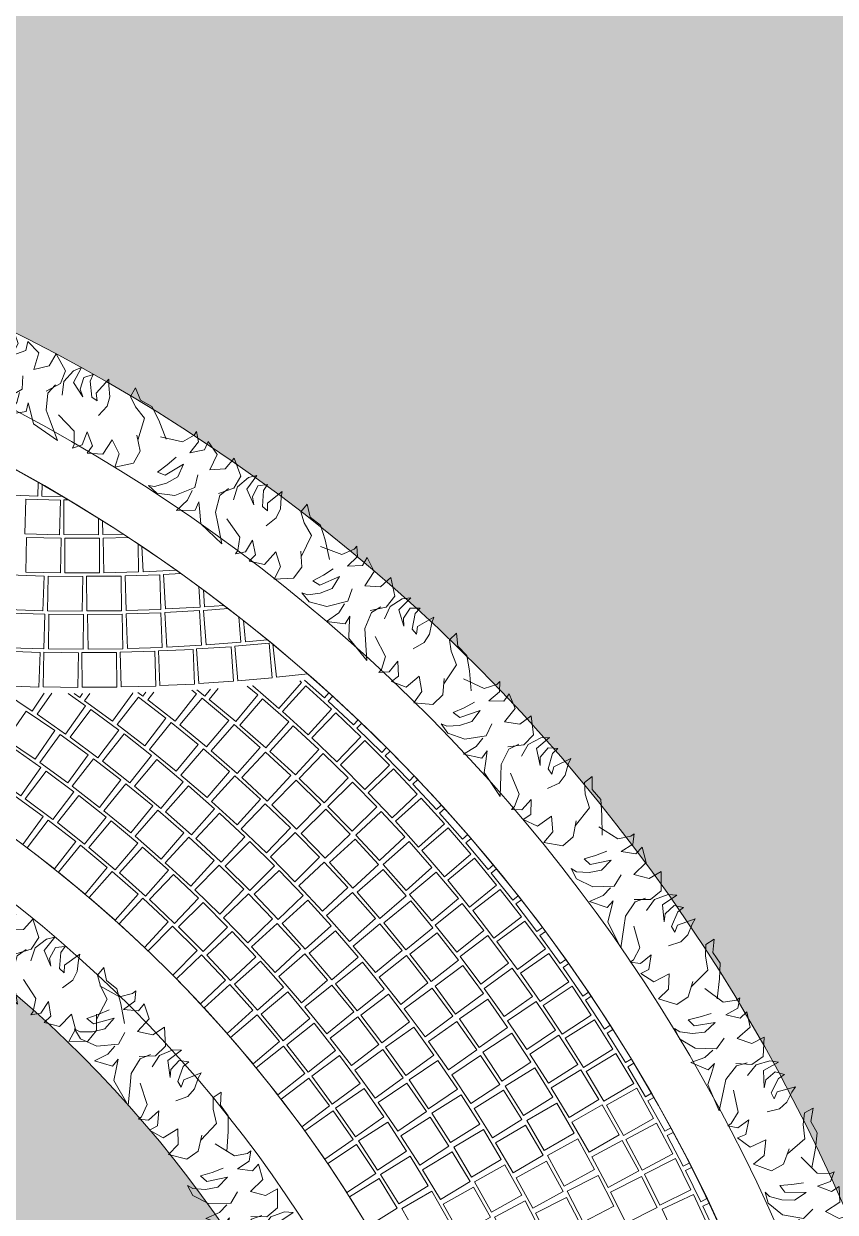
# Model space of a CAD drawing. Header units: millimetres. Extents: x -225363 to 347188, y -782467 to 813415.
# Drawn here: x 34988 to 37328, y 25872 to 29298 of the extents above; entities that cross this region are included whole.
import ezdxf

# ---------------------------------------------------------------- set-up
doc = ezdxf.new("R2010")
doc.units = ezdxf.units.MM
doc.layers.add('Xref SCN', color=8, linetype='Continuous', lineweight=0)
pattern_1 = [(196.9999999999999, (-1424125.796704574, -442865.0747459244), (-126.4792462612767, -237.8728657606396), [95.24999999999993, -285.7499999999997]), (286.9999999999999, (-1424185.264921013, -442833.454934359), (237.8728657606396, -126.4792462612767), [95.24999999999993, -285.7499999999997])]

# ---------------------------------------------------------------- blocks, each defined once
blk = doc.blocks.new('A$Cf999fc33')
at = {"layer": 'Xref SCN', "ltscale": 100}
for points in [[(73.84272275096737, 192.008942775894), (72.93718290980905, 226.0811261450872), (69.76450756634586, 260.7363810978131), (91.2697194244247, 250.3713942577597), (102.2144919480197, 189.5463547789259), (118.9281153751072, 226.3384435711778), (111.2211690265685, 262.1598416908528), (95.54667300335132, 295.1961835560505), (81.42593923630193, 306.0790911481017), (114.3319794384297, 302.4503599841264), (153.8439736538567, 268.1175732889678), (175.0234313544352, 209.4945184811368), (152.6745445868, 178.9859154444421)], [(175.6716537694447, 221.4132675771834), (187.7858553600963, 249.7198859428754), (189.2126018530689, 292.8606113221613), (224.7082458152436, 252.3094897029805), (213.7601873916574, 228.5371423423057), (237.7279872468207, 246.543924699421), (264.545994187938, 266.2347709755995), (347.394166277023, 259.4300785681698), (296.0904387286864, 229.1169280259055), (267.5883678684477, 212.2762888357393), (240.0569876809604, 171.0150798699469), (241.5455991055351, 139.2100320032914)], [(303.2794643251691, 200.6800079972018), (368.0557032255456, 208.1915018513682), (392.6717254957184, 238.1170333045884), (395.5870834132656, 249.4527108171606), (410.7436586844269, 223.8008470429922), (398.5643062624149, 185.8426150837331), (435.6169983805157, 207.7354460309143), (437.4965147939511, 233.8400797256036), (474.2234527547844, 207.474842704949), (468.7803560087923, 158.1157824016409), (509.7842475485522, 176.5753346793354), (524.230735473102, 213.9504950550618), (559.1433078518603, 171.1322379333433), (551.4982264349237, 132.0078628070769), (514.963455068646, 102.7305537688662)], [(-0.002058159559965134, 186.8297352558002), (53.11274907086045, 148.9985190596199), (60.23662383598275, 110.9099854374072), (57.32126591843553, 99.57430792483501), (82.97312969248742, 114.7308831959381), (90.61821110942401, 153.8552583222045), (112.5110420566052, 116.8025662039872), (101.5629836332519, 93.03021884331247), (146.4529237628449, 98.4048788578948), (165.4988335240632, 144.2655096602393), (192.5090070597362, 108.3138098775526), (187.1310611451045, 68.60636316775344), (238.3696378620807, 89.26790011645062), (250.5489902840927, 127.2261320757098), (232.672509589931, 170.4971591179492)], [(393.6391302684788, 129.0990766893956), (396.2287340285257, 92.17668623419013), (384.6976040215231, 66.13720337097766), (361.8307965018321, 43.01307842531241), (350.9478889098391, 28.89234465820482), (347.9055152290966, 82.8508267980651), (363.9057654098142, 98.07255290064495), (345.1856098060962, 100.4699900661362), (312.6020378614776, 67.75940235843882), (307.3543936100323, 47.35518283577403), (291.6147467554547, 70.73991110740462), (304.895091512939, 103.5808004781138), (324.8465411150828, 115.3692479112069), (277.624314651126, 100.9260458865901), (267.6469469002914, 52.73312875028932), (256.4415710505564, 74.95171385491267), (255.0181104575749, 116.4083753151353), (275.6829333060887, 149.7671854379005)], [(526.9473549963441, 111.7339449474239), (501.5528086482082, 50.58643721102271), (460.6140679400414, 41.77849852695363), (430.4279331606813, 27.7880664227996), (425.6982096612919, -0.0006311908946372569), (459.3176231100224, 17.94100033480208), (496.1748627335764, 10.87899050128181), (537.1787542733364, 29.33854277891805), (587.8994102382567, 57.38455781870289)]]:
    blk.add_lwpolyline(points, dxfattribs=at)
blk = doc.blocks.new('A$C7fcd5ad9')
at = {"layer": 'Xref SCN', "ltscale": 3}
for points in [[(7519.829795152415, 8257.028683862125), (7533.63400538126, 8246.12760784576), (7471.659016485093, 8167.647669317957), (7393.179077957291, 8229.622658214008), (7410.639439863386, 8251.732999070373)], [(7573.725926816929, 8260.437018459663), (7557.64511532709, 8240.00494738674), (7534.873414981645, 8257.927135463106)], [(7679.995478516445, 8268.70041057514), (7710.383972852258, 8243.495157409052), (7646.54282472725, 8166.52563223138), (7569.573299549287, 8230.36678035633), (7595.798276995309, 8261.984696404135)], [(7831.537985788658, 8284.042457123694), (7836.651601837249, 8279.606467448757), (7771.123216836015, 8204.068193976884), (7695.584943364142, 8269.596578978235), (7696.04489778378, 8270.126794437238)], [(7915.586020763265, 8249.4668708588), (7902.498554848833, 8234.694175669574), (7845.02475200803, 8285.611521896208)], [(7094.089685722487, 8248.521978351637), (7059.756422478938, 8196.846262924664), (6976.88037488237, 8251.908977300394)], [(7163.018181039952, 8247.685265648703), (7213.096688404446, 8212.358764743898), (7155.453456787392, 8130.644274910388), (7073.738966953708, 8188.287506527384), (7115.976933827624, 8248.163641467923)], [(7204.535062810406, 8247.593858716893), (7196.860602179542, 8236.400174969225), (7180.511910190573, 8247.608941972372)], [(7349.082677297993, 8249.695600676409), (7350.304826782318, 8248.807657100435), (7291.526301553007, 8167.905957662966), (7210.62460211548, 8226.684482892219), (7225.869671654887, 8247.66752098262)], [(7387.45587438019, 8250.88550226792), (7378.969369349303, 8239.527293606545), (7364.752824279945, 8250.149459904991)], [(7999.53059479408, 8171.63656837726), (7986.089986587642, 8157.184428794077), (7912.863119927701, 8225.286014672776), (7926.303728129948, 8239.738154251536)], [(8081.569986590184, 8091.800575947214), (8067.784085028339, 8077.677431612916), (7996.224188953871, 8147.528568137786), (8010.010090511525, 8161.651712467836)], [(8161.656287457794, 8010.005515540252), (8147.533143118257, 7996.219613973401), (8077.682006593328, 8067.779510047811), (8091.805150928441, 8081.565411610412)], [(8239.742729251971, 7926.299153167696), (8225.290589653421, 7912.858544947114), (8157.189003774663, 7986.08541160688), (8171.64114336879, 7999.526019823388)], [(8315.783711689524, 7840.730370988487), (8301.011016474338, 7827.642905051063), (8234.698750650277, 7902.493979868188), (8249.47144586104, 7915.581445801654)], [(8389.734828978311, 7753.34913876158), (8374.650204984006, 7740.622457819059), (8310.165983710205, 7817.05402987363), (8325.250607700087, 7829.780710812425)], [(8461.55289574829, 7664.20648466592), (8446.165151970461, 7651.848020741949), (8383.546632216545, 7729.815456148237), (8398.934375989717, 7742.173920068482)], [(8531.195972417016, 7573.354465612909), (8515.514094718266, 7561.371435590845), (8454.797843936365, 7640.829203562229), (8470.479721484007, 7652.812233468809)], [(8598.623388950247, 7480.846136288019), (8582.65653539775, 7469.245538143732), (8523.878010168439, 7550.147237581259), (8539.84486371628, 7561.74783572217)], [(8663.79577007424, 7386.735519285838), (8647.553264714312, 7375.524127330398), (8590.746790041216, 7457.822513919789), (8606.989295396255, 7469.033905871853)], [(8726.675056807464, 7291.077572444687), (8710.166384805692, 7280.261933815607), (8655.365134070395, 7363.908947616641), (8671.873806067044, 7374.724586242402)], [(8787.224529416999, 7193.928157311631), (8770.459331372986, 7183.51458803768), (8717.695306962356, 7268.461381549831), (8734.46050500148, 7278.874950820755)], [(8845.40882871626, 7095.344006409461), (8828.396895033307, 7085.338587722101), (8777.700909651816, 7171.535554410075), (8794.712843329879, 7181.540973094583)], [(8901.193976712413, 6995.382690106111), (8883.945241880603, 6985.791264888307), (8835.346900556237, 7073.18806815095), (8852.595635383157, 7082.779493366019)], [(8954.547396450303, 6894.102582995314), (8937.071933245054, 6884.93075236975), (8890.599616040476, 6973.476354935032), (8908.075079240836, 6982.648185557977)], [(9005.43793103518, 6791.562829807575), (8987.745944634546, 6782.815949865268), (8943.426790074445, 6872.458643594873), (8961.11877647019, 6881.205523534794)], [(9053.835861827945, 6687.823310871259), (9035.937683853554, 6679.506489544001), (8993.797573076328, 6770.193925629079), (9011.695751045598, 6778.510746953951)]]:
    blk.add_lwpolyline(points, dxfattribs=at)
for points in [[(7849.088893171865, 8269.535039273149), (7922.989784894045, 8202.165474908485), (7855.620220529381, 8128.264583186537), (7781.719328807201, 8195.634147551202)], [(7365.98619124433, 8237.083919677418), (7445.252181124408, 8176.117512137454), (7384.285773584154, 8096.851522257435), (7305.019783704076, 8157.817929797398)], [(7549.649761334993, 8234.161758439383), (7626.444824950304, 8170.110855211446), (7562.393921722192, 8093.315791596193), (7485.598858106881, 8157.36669482413)], [(7724.013809171505, 8231.891908578866), (7799.320955771953, 8166.098035984905), (7733.527083178051, 8090.790889384632), (7658.219936577603, 8156.584761978593)], [(7042.233086350374, 8196.839575587597), (7124.7802760466, 8140.395253700961), (7068.335954159964, 8057.848064004735), (6985.788764463738, 8114.292385891371)], [(7229.093935026089, 8201.771576983156), (7309.167072120821, 8141.869217131636), (7249.264712269185, 8061.796080036787), (7169.191575174453, 8121.698439888307)], [(7935.175166613422, 8191.790680761624), (8007.393811646616, 8122.62083682965), (7938.223967714701, 8050.402191796515), (7866.005322681507, 8119.572035728488)], [(7460.607463040622, 8163.969815738208), (7538.178592111217, 8100.861021305609), (7475.069797678618, 8023.289892235247), (7397.498668608023, 8086.398686667846)], [(7642.134964388097, 8157.721120944363), (7717.190258260816, 8091.640088403481), (7651.109225719934, 8016.584794530761), (7576.053931847215, 8082.665827071643)], [(7812.648769877851, 8154.149094915774), (7886.244011136238, 8086.445768083853), (7818.5406843042, 8012.850526825467), (7744.945443045814, 8080.553853657388)], [(7140.090371840633, 8129.602443567186), (7220.99207127816, 8070.823918337934), (7162.21354604885, 7989.922218900465), (7081.311846611323, 8048.700744129717)], [(7324.862470024731, 8130.83948781545), (7403.23181575723, 8068.724709787639), (7341.11703772936, 7990.355364055082), (7262.747691996861, 8052.470142082893)], [(7002.388985771919, 8091.701977247838), (7084.140893317526, 8034.111825202068), (7026.550741271814, 7952.359917656519), (6944.798833726207, 8009.950069702289)], [(7553.196332795778, 8088.298430996423), (7629.014714573044, 8023.094343818666), (7563.810627395054, 7947.275962041516), (7487.992245617788, 8012.480049219273)], [(8019.319886054145, 8111.948975207983), (8089.812440744834, 8041.020844447368), (8018.884309984045, 7970.528289756854), (7948.391755293356, 8041.456420517468)], [(7235.987723470666, 8059.598313716415), (7315.177948063007, 7998.533525752835), (7254.113160099369, 7919.343301160668), (7174.922935507027, 7980.408089124248)], [(7418.613126144512, 8057.261039567122), (7495.217570456443, 7992.982278598472), (7430.938809487736, 7916.377834286599), (7354.334365175804, 7980.656595255248)], [(7732.543565520085, 8078.835325735155), (7805.80543844658, 8010.771400082158), (7737.741512793582, 7937.509527155664), (7664.479639867088, 8005.573452808661)], [(7899.261037810706, 8074.158993158606), (7971.095972820651, 8004.590738098253), (7901.527717760298, 7932.755803088541), (7829.692782750353, 8002.324058148894)], [(7099.443905247841, 8024.077187547053), (7179.478123379406, 7964.122838847048), (7119.523774679285, 7884.088620715367), (7039.48955654772, 7944.042969415372)], [(8101.471967567224, 8030.058394195861), (8170.195636163931, 7957.415036794264), (8097.552278762218, 7888.69136819744), (8028.82861016551, 7961.334725599037)], [(7329.846925985301, 7986.8842824077), (7407.261087049264, 7923.583037026809), (7343.959841668373, 7846.168875962961), (7266.545680604409, 7909.470121343853)], [(7643.683707224438, 8010.126234275172), (7717.692763190484, 7942.875512085739), (7650.44204100105, 7868.866456119693), (7576.432985035004, 7936.117178309127)], [(7820.810938639566, 7997.560762143286), (7892.227021393599, 7927.562596995442), (7822.228856245521, 7856.146514241409), (7750.812773491489, 7926.144679389254)], [(7983.793651240179, 7991.974209880806), (8053.821036783513, 7920.586779096804), (7982.433605999453, 7850.559393553296), (7912.40622045612, 7921.946824337298)], [(7010.777616336243, 7951.618704804685), (7091.67931577377, 7892.840179575433), (7032.90079054446, 7811.938480137964), (6951.999091106933, 7870.717005367216)], [(7194.481389321852, 7953.645332556393), (7272.72956975596, 7891.377987512969), (7210.462224712595, 7813.12980707892), (7132.214044278488, 7875.397152122343)], [(7510.272799443686, 7981.093606498791), (7585.052608493483, 7914.700985233532), (7518.659987228224, 7839.921176183736), (7443.880178178428, 7906.313797448995)], [(7732.002061257372, 7929.511560597282), (7804.146563081304, 7860.26438840531), (7734.899390889099, 7788.119886581495), (7662.754889065167, 7857.367058773467)], [(7906.873988252599, 7913.955527045764), (7976.393231020076, 7842.073158657993), (7904.510862632189, 7772.553915890632), (7834.991619864712, 7844.436284278403)], [(8181.581536949147, 7946.168653173081), (8248.49459758494, 7871.854170625389), (8174.180115037132, 7804.941109989595), (8107.267054401338, 7879.255592537287)], [(7105.924692742527, 7882.161101032572), (7185.03179620835, 7820.988671121071), (7123.859366296791, 7741.881567655422), (7044.752262830967, 7803.053997566923)], [(7287.42027709703, 7880.466560254165), (7363.815596804954, 7815.939394449873), (7299.288431000663, 7739.544074742065), (7222.893111292738, 7804.071240546356)], [(7421.591426472645, 7911.519656248041), (7497.166383907897, 7846.033582853503), (7431.680310513359, 7770.458625418134), (7356.105353078106, 7835.944698812673)], [(7599.770016466035, 7902.396581683715), (7672.66687920806, 7833.94187109085), (7604.212168615079, 7761.045008348709), (7531.315305873053, 7829.499718941574)], [(8066.191016148077, 7907.648795017682), (8134.364797767252, 7834.489137420373), (8061.205140169943, 7766.315355801315), (7993.031358550768, 7839.475013398624)], [(7818.085488428362, 7846.514567653358), (7888.311599179171, 7775.32262029394), (7817.119651819579, 7705.096509543306), (7746.89354106877, 7776.288456902723)], [(8259.599959997227, 7860.330681269523), (8324.661790017737, 7784.390189604077), (8248.721298352117, 7719.328359583742), (8183.659468331607, 7795.268851249188)], [(7511.146396801807, 7833.565903707466), (7584.820510589518, 7765.948413680017), (7517.203020561952, 7692.274299892422), (7443.528906774241, 7759.891789919871)], [(7687.034989974229, 7821.231330694398), (7757.992063627811, 7750.767909698072), (7687.528642631369, 7679.810836044489), (7616.571568977786, 7750.274257040815)], [(7990.671194565715, 7828.0793833356), (8058.243903436, 7754.364194833382), (7984.528714933665, 7686.791485963098), (7916.956006063381, 7760.506674465316)], [(8146.39894279209, 7821.238206319977), (8212.674285076326, 7746.354436348716), (8137.790515105007, 7680.079094064538), (8071.515172820771, 7754.962864035799)], [(7198.9513277933, 7809.888215096144), (7276.193023715867, 7746.376638111949), (7212.681446731556, 7669.134942189499), (7135.43975080899, 7732.646519173693)], [(7378.181199853308, 7804.603364453826), (7452.658418127568, 7737.871483331546), (7385.926537005231, 7663.394265057228), (7311.449318730971, 7730.126146179507)], [(7598.438794654794, 7753.086604984594), (7670.151975130895, 7683.392848119081), (7600.458218265325, 7611.679667643271), (7528.745037789224, 7681.373424508784)], [(7901.869750058278, 7761.197190910054), (7970.125064380001, 7688.113594482245), (7897.041467952076, 7619.858280160406), (7828.786153630354, 7692.941876588215)], [(8335.479872035328, 7772.596590378496), (8398.650972660864, 7695.076192767359), (8321.130575049669, 7631.905092142115), (8257.959474424133, 7709.425489753252)], [(7289.77425005124, 7734.864741016529), (7365.081396651687, 7669.070868422568), (7299.287524057785, 7593.763721822295), (7223.980377457337, 7659.557594416256)], [(7466.686648826115, 7726.120531435008), (7539.182162995916, 7657.24092323886), (7470.302554799709, 7584.745409069117), (7397.807040629908, 7653.625017265265)], [(7771.999673366547, 7737.661143752281), (7840.961627739947, 7665.243957608589), (7768.544441596139, 7596.282003235072), (7699.582487222739, 7668.699189378764)], [(8072.142657460645, 7739.993717202044), (8137.720529949525, 7664.498401851801), (8062.225214599166, 7598.920529363037), (7996.647342110286, 7674.41584471328)], [(8224.364681343548, 7732.799272881239), (8288.697997416602, 7656.240638861142), (8212.139363396447, 7591.907322788029), (8147.806047323393, 7668.465956808126)], [(7983.292323191185, 7673.623097391042), (8049.525906410767, 7598.702389613434), (7974.605198632926, 7532.468806393968), (7908.371615413344, 7607.389514171577)], [(8409.175206669606, 7683.019643519365), (8470.417226974387, 7603.966402289341), (8391.363985744305, 7542.724381984503), (8330.121965439525, 7621.777623214526)], [(7378.312160700792, 7657.157834963698), (7451.617347883759, 7589.140561186592), (7383.600074106595, 7515.835374003684), (7310.294886923628, 7583.85264778079)], [(7552.861041400582, 7645.085084616963), (7623.312941146782, 7574.116571724648), (7552.344428254291, 7503.664671978506), (7481.892528508091, 7574.633184870821)], [(7683.397423099959, 7670.147400150017), (7753.09117996553, 7598.434219674149), (7681.377999489428, 7528.740462808695), (7611.684242623858, 7600.453643284563)], [(7854.597813738976, 7651.751186375215), (7921.51087437477, 7577.436703827465), (7847.196391826961, 7510.523643191613), (7780.283331191167, 7584.838125739363)], [(8151.230139312334, 7649.761494250502), (8214.766298888717, 7572.540017793013), (8137.544822431169, 7509.003858216573), (8074.008662854787, 7586.225334674062)], [(8300.036956578493, 7642.390157763439), (8362.385936764302, 7564.207009516598), (8284.202788517345, 7501.85802933079), (8221.853808331536, 7580.04117757763)], [(7464.485806320561, 7576.83705514262), (7535.723416015506, 7506.657264854235), (7465.543625727063, 7435.419655159116), (7394.306016032118, 7505.5994454475)], [(7765.952988660662, 7584.815935608814), (7833.570478688227, 7511.141821821162), (7759.896364900516, 7443.524331793771), (7692.278874872951, 7517.198445581424)], [(8062.292447251501, 7583.857638167043), (8126.45487338677, 7507.155727679434), (8049.752962899162, 7442.99330154428), (7985.590536763892, 7519.695212031889)], [(8480.641223753337, 7591.654222502315), (8539.916983949486, 7511.11613056343), (8459.378892010543, 7451.840370367223), (8400.103131814394, 7532.378462306107)], [(7636.63078565523, 7561.566227320931), (7704.978905881755, 7488.569416010228), (7631.982094570994, 7420.221295783995), (7563.63397434447, 7493.218107094697)], [(7934.765003546141, 7563.568448563572), (7999.576993652387, 7487.414617809933), (7923.423162898514, 7422.602627703687), (7858.611172792269, 7498.756458457327)], [(8227.877106619067, 7557.447214493121), (8289.326136214426, 7478.554776567966), (8210.433698289096, 7417.105746972549), (8148.984668693738, 7495.998184897704)], [(8373.366001600632, 7550.070319745108), (8433.689641248435, 7470.314075477538), (8353.933396980865, 7409.990435829968), (8293.609757333063, 7489.746680097538)], [(7548.218049827032, 7493.974299529335), (7617.324314725585, 7421.694813146605), (7545.044828342739, 7352.588548247935), (7475.938563444186, 7424.868034630665)], [(7717.924343211344, 7475.635283671785), (7784.110315424623, 7400.672512363642), (7709.14754411648, 7334.486540150479), (7642.961571903201, 7409.449311458622)], [(7846.038157833973, 7497.161808927311), (7911.524231228512, 7421.586851491884), (7835.94927379326, 7356.100778097403), (7770.463200398721, 7431.67573553283)], [(8012.438730824972, 7473.181692563987), (8075.099111961434, 7395.247896070825), (7997.165315468097, 7332.587514934421), (7934.504934331635, 7410.521311427583)], [(8138.811169386143, 7491.967799587757), (8200.854558030143, 7413.541924230347), (8122.428682672558, 7351.498535586405), (8060.385294028558, 7429.924410943815)], [(8549.834536550334, 7498.555794913031), (8607.108050558483, 7416.581746622338), (8525.134002267616, 7359.308232614363), (8467.860488259466, 7441.282280905056)], [(8302.028770413017, 7463.116866242955), (8361.346744885901, 7382.609860930184), (8280.839739572955, 7323.291886457358), (8221.521765100071, 7403.79889177013)], [(8444.303590571275, 7455.900474217604), (8502.562217022292, 7374.62358670315), (8421.285329507897, 7316.364960252191), (8363.02670305688, 7397.641847766645)], [(7629.433939522132, 7408.643741512438), (7696.347000157926, 7334.329258964688), (7622.032517610118, 7267.416198328836), (7555.119456974324, 7341.730680876586)], [(7923.587612007512, 7407.256512068561), (7986.888857388403, 7329.842351004656), (7909.47469632444, 7266.541105623823), (7846.173450943548, 7343.955266687728)], [(8616.713138074148, 7403.780880438571), (8671.949635370169, 7320.420641916455), (8588.589396847878, 7265.184144620493), (8533.352899551857, 7348.544383142609)], [(7796.672290323768, 7387.365637687733), (7860.639592479682, 7310.500923709886), (7783.774878501892, 7246.53362155403), (7719.807576345978, 7323.398335531878)], [(8087.558427939191, 7380.66139924957), (8148.018339425325, 7301.008407447196), (8068.365347622894, 7240.548495961004), (8007.90543613676, 7320.201487763377)], [(8212.791388456943, 7398.022153294296), (8272.669440507889, 7317.930837394379), (8192.57812460768, 7258.052785343491), (8132.700072556734, 7338.144101243408)], [(8373.632125425618, 7366.837878943945), (8430.776642960496, 7284.773854452593), (8348.71261846926, 7227.629336917831), (8291.568100934383, 7309.693361409183)], [(8512.803070424125, 7359.942553254834), (8568.958369104192, 7277.198475338926), (8486.2142911884, 7221.043176658975), (8430.058992508333, 7303.787254574883)], [(7708.060776185477, 7320.921763497929), (7772.720736307092, 7244.638806311705), (7696.437779120868, 7179.978846190206), (7631.777818999253, 7256.26180337643)], [(7872.807377168909, 7296.832670611504), (7934.501381941605, 7218.131655528327), (7855.800366858486, 7156.437650755804), (7794.106362085789, 7235.138665838982)], [(7998.538100733655, 7315.173373082245), (8059.602888697293, 7235.983148490021), (7980.412664104952, 7174.918360526499), (7919.347876141313, 7254.108585118724)], [(8284.17789765168, 7302.090805048821), (8341.845929863164, 7220.393815747753), (8260.14894056227, 7162.725783536327), (8202.480908350786, 7244.422772837395)], [(8681.236426590476, 7307.387016554654), (8734.402373315534, 7222.691195472202), (8649.706552233081, 7169.525248747261), (8596.540605508024, 7254.221069829713)], [(8160.065518808784, 7286.079713162268), (8218.277815824375, 7204.769637057558), (8136.967739719665, 7146.557340041851), (8078.755442704074, 7227.867416146561)], [(8442.635987977032, 7268.679074970714), (8497.566200393718, 7185.116692501993), (8414.003817924764, 7130.186480085307), (8359.073605508078, 7213.748862554028)], [(8578.8193915491, 7262.259664882557), (8632.834431165596, 7178.102814328275), (8548.677580611315, 7124.087774711777), (8494.662540994817, 7208.244625266059)], [(7784.028178149601, 7230.886888536683), (7846.37715833541, 7152.703740289842), (7768.194010088453, 7090.354760104034), (7705.845029902644, 7168.537908350874)], [(7946.264585275901, 7204.113696535351), (8005.632606708445, 7123.643590090971), (7925.16250026389, 7064.27556865837), (7865.794478831347, 7144.745675102749)], [(8070.82849331852, 7220.987496297399), (8129.607018547831, 7140.085796859872), (8048.705319110304, 7081.307271630678), (7989.926793880994, 7162.208971068205)], [(8352.917425682535, 7204.245342418377), (8408.33240400767, 7121.003645071352), (8325.090706660645, 7065.588666746218), (8269.675728335511, 7148.830364093243)], [(8743.365230265772, 7209.432723594713), (8794.428349583875, 7123.452738449909), (8708.448364439188, 7072.389619131922), (8657.385245121084, 7158.369604276726)], [(8229.903464585543, 7189.51038625557), (8285.822754932567, 7106.606629000045), (8202.918997677043, 7050.687338653021), (8146.999707330018, 7133.591095908545)], [(8508.991032561054, 7168.710620433034), (8561.667674514698, 7083.709612247883), (8476.666666329606, 7031.032970294415), (8423.990024375962, 7116.033978479565)], [(8642.309137418866, 7162.916051574866), (8694.148394249845, 7077.401775274309), (8608.634117949288, 7025.56251844333), (8556.79486111831, 7111.076794743887)], [(7857.268144300906, 7138.619710035331), (7917.250333769713, 7058.606355234166), (7837.236978968373, 6998.624165765417), (7777.254789499566, 7078.637520566583)], [(8016.981183049269, 7109.287896375929), (8073.972521547927, 7027.117419097631), (7991.802044269629, 6970.126080599206), (7934.810705770971, 7052.296557877504)], [(8140.399828681489, 7124.775701065897), (8196.844150568126, 7042.228511369613), (8114.2969608719, 6985.784189483034), (8057.852638985263, 7068.331379179319)], [(8297.017807739787, 7091.028720385861), (8350.600487237563, 7006.595927835617), (8266.167694687378, 6953.013248337782), (8212.585015189601, 7037.446040888026)], [(8418.958676537033, 7104.558781354164), (8472.079248242546, 7019.834494035284), (8387.354960923549, 6966.713922330004), (8334.234389218036, 7051.438209648884)], [(8803.061830949737, 7109.977469222562), (8851.99112264323, 7022.765518124215), (8764.779171544826, 6973.836226430896), (8715.849879851332, 7061.048177529243)], [(8572.649827107787, 7067.003975019383), (8623.035244155675, 6980.625101740647), (8536.656370876823, 6930.239684692759), (8486.270953828935, 7016.618557971495)], [(8703.23055314226, 7061.977048003988), (8752.859934398672, 6975.161585578811), (8666.044471973553, 6925.532204322459), (8616.415090717142, 7012.347666747635)], [(7927.715114950901, 7044.202819614729), (7985.276821519481, 6962.43088104832), (7903.504882952897, 6904.869174479798), (7845.943176384317, 6986.641113046207)], [(8207.195363443578, 7026.616459108191), (8261.259445189266, 6942.491105825116), (8177.134091906017, 6888.427024079603), (8123.070010160329, 6972.552377362677)], [(8084.896779344883, 7012.436250254686), (8139.462764974451, 6928.635574766551), (8055.662089486141, 6874.069589137041), (8001.096103856573, 6957.870264625177)], [(8361.356214525877, 6990.711508593697), (8412.560501012951, 6904.815518900636), (8326.664511319948, 6853.611232413619), (8275.460224832874, 6939.50722210668)], [(8482.252367759123, 7003.105511703878), (8533.038892283337, 6916.961858851486), (8446.895239430945, 6866.175334327389), (8396.108714906732, 6952.31898717978)], [(8860.289987071417, 7009.081632329675), (8907.055746360682, 6920.690661308297), (8818.66477533942, 6873.924902019149), (8771.899016050156, 6962.315873040527)], [(8633.566866885638, 6963.631840915885), (8681.625042404281, 6875.936848095211), (8593.930049583549, 6827.878672576626), (8545.871874064906, 6915.5736653973)], [(8761.543572925497, 6959.509038072312), (8808.930439173011, 6871.44948488666), (8720.8708859873, 6824.062618639437), (8673.484019739786, 6912.122171825089)], [(7995.306030519772, 6947.720733178954), (8050.395728665171, 6864.263407806808), (7966.938403293025, 6809.173709661642), (7911.848705147626, 6892.631035033788)], [(8271.160618208116, 6926.589830509911), (8322.800364372088, 6840.954927484738), (8237.16546134674, 6789.315181320941), (8185.525715182768, 6874.950084346114)], [(8149.953375039157, 6913.641468341753), (8202.047409088118, 6828.282159438066), (8116.688100184314, 6776.188125389337), (8064.594066135352, 6861.547434293025)], [(8422.868515789509, 6888.636975223315), (8471.654481703416, 6801.344767496339), (8384.362273976207, 6752.558801582549), (8335.5763080623, 6839.851009309525)], [(8542.751267224317, 6899.961241699464), (8591.165845759446, 6812.462506935641), (8503.667110995622, 6764.047928400629), (8455.252532460494, 6851.546663164452)], [(8915.014955644496, 6906.806466379552), (8959.588791222079, 6817.290137244039), (8870.072462086566, 6772.716301666456), (8825.498626508983, 6862.232630801969)], [(8691.698607031722, 6858.668110837229), (8737.395187961869, 6769.719684818003), (8648.446761942469, 6724.02310388803), (8602.750181012321, 6812.971529907256)], [(8817.209846421843, 6855.579411253682), (8862.323033045977, 6766.333680864947), (8773.0773026573, 6721.220494240988), (8727.964116033167, 6810.466224629723)], [(8059.980387984542, 6849.259815262223), (8112.548764965497, 6764.19180869346), (8027.480758396676, 6711.623431712447), (7974.912381415721, 6796.69143828121)], [(8332.243421996012, 6824.77739842399), (8381.416714460589, 6737.702790712006), (8294.342106748372, 6688.529498247546), (8245.168814283796, 6775.60410595953)], [(8212.095412562368, 6812.987920222513), (8261.673007336212, 6726.142873752047), (8174.827960865805, 6676.565278978378), (8125.250366091961, 6763.410325448844)], [(8481.506746088387, 6784.884714925371), (8527.836349600228, 6696.264357002277), (8439.215991677018, 6649.934753490321), (8392.886388165178, 6738.555111413414)], [(8600.410228386521, 6795.202941460535), (8646.416732159443, 6706.414419620298), (8557.628210319206, 6660.40791584726), (8511.621706546284, 6749.196437687497)], [(8967.203513356159, 6803.214062220766), (9009.558364622993, 6712.626719980442), (8918.971022382611, 6670.271868713782), (8876.616171115777, 6760.859210954106)]]:
    blk.add_lwpolyline(points, close=True, dxfattribs=at)
blk.add_circle((4737.074932788732, 4737.070357808436), 4737.073147369903, dxfattribs=at)
blk = doc.blocks.new('A$C962f23e2')
at = {"layer": 'Xref SCN', "ltscale": 3}
for points in [[(6012.356460169889, 591.0356748878257), (6011.01700819633, 551.7720596229774), (5911.075146834832, 555.1815093777841), (5914.149657306261, 645.3052306217141)], [(6081.775745369727, 550.8124605098274), (6022.994872526499, 551.4979446810321), (6023.382663817378, 584.7513902215287)], [(6186.073546489235, 487.3670971038518), (6185.839396976866, 440.241091316042), (6085.840631295228, 440.7379435709445), (6086.337483549956, 540.7367092525237), (6098.853813279886, 540.6745208184002)], [(6257.145314663183, 441.983222315379), (6198.276597898221, 440.9777810333762), (6197.60803544661, 480.1221988245379)], [(6299.950433657039, 413.7789961906965), (6301.818538553081, 333.1306670032791), (6201.845355358906, 330.8149290966685), (6199.529617452528, 430.7881122907856), (6271.711447148351, 432.460102657089)], [(6410.405016675824, 337.8616517876508), (6314.697086454136, 333.5686100888415), (6311.443995967275, 406.0921444840496)], [(6475.754306140356, 290.7315395032056), (6478.746322673978, 231.3384395841858), (6378.872971259523, 226.3071696367697), (6373.841701312223, 326.1805210511084), (6423.330125372857, 328.6735746753402)], [(6547.778508281801, 236.7902872249833), (6491.998112462461, 232.7877282110858), (6488.514956315514, 281.3296305057011)], [(6590.976696486585, 203.3967609109823), (6596.58508615382, 130.3259657046292), (6496.878340893192, 122.6731917301076), (6489.225566918263, 222.3799369907356), (6559.540201697266, 227.7767835698905)], [(6673.101838836912, 137.6692068004049), (6610.263727651443, 131.5200474453741), (6604.249895772431, 192.9752504142234)], [(6789.325027876766, 39.35459740640363), (6699.257552097784, 29.74150901223766), (6689.146519380156, 124.4743520960328)]]:
    blk.add_lwpolyline(points, dxfattribs=at)
for points in [[(6073.39021278522, 440.2756044829148), (5973.426700556651, 442.9767566276132), (5976.127852701349, 542.9402688562986), (6076.091364929918, 540.2391167116002)], [(6076.07502378826, 330.6271169914398), (5976.095370318508, 332.6442664889037), (5978.11251981603, 432.6239199585398), (6078.092173285782, 430.6067704610759)], [(6188.96034227754, 330.656095598184), (6088.960453773616, 330.5067663457594), (6088.811124521308, 430.5066548496252), (6188.811013025232, 430.6559841020498)], [(6025.701834611828, 221.0197780551389), (5925.762595651904, 224.5052502102335), (5929.248067807173, 324.4444891700405), (6029.187306767097, 320.9590170147712)], [(6139.019687154563, 219.9799361378537), (6039.028884557541, 221.3361794952652), (6040.385127915069, 321.3269820921123), (6140.375930511858, 319.9707387345261)], [(6252.333983504213, 221.3536969695706), (6152.336975838756, 220.5800963001093), (6151.563375169411, 320.5771039653919), (6251.560382834869, 321.3507046346786)], [(6365.593321190681, 225.1404373747646), (6265.635469840141, 222.2373436049093), (6262.73237607046, 322.1951949552167), (6362.690227420768, 325.0982887248974)], [(6028.502467162674, 111.3162442253088), (5928.541993181687, 114.1275858068257), (5931.353334763087, 214.0880597877549), (6031.313808744308, 211.2767182064126)], [(6142.228418453829, 110.3566664960235), (6042.23099116073, 111.0739772859961), (6042.94830195047, 211.0714045789209), (6142.945729243802, 210.354093789123)], [(6255.949523643823, 111.7789958415087), (6155.959005215205, 110.401961203781), (6154.581970577361, 210.3924796322244), (6254.572489005979, 211.7695142701268)], [(6369.615900897887, 115.5826083811698), (6269.676150480052, 112.1118323286064), (6266.205374427373, 212.0515827463823), (6366.14512484544, 215.5223587991204)], [(6483.177692386322, 121.7658357248292), (6383.332546856487, 116.2028406545287), (6377.769551786128, 216.0479861841304), (6477.614697315963, 221.6109812546056)], [(6014.227841807529, 1.232498466793913), (5914.291021172423, 4.786634283489548), (5917.845156989293, 104.7234549183631), (6017.781977624167, 101.1693191016675)], [(6351.060978716705, 4.362743450677954), (6251.092870737659, 1.837394535774365), (6248.567521822872, 101.8055025146459), (6348.535629801918, 104.3308514295495)], [(6463.219527957495, 9.956186439958401), (6363.323134129867, 5.405307374603581), (6358.772255064687, 105.3017012021155), (6458.668648892315, 109.8525802674703)], [(6575.241678266553, 17.82159249403048), (6475.458035182906, 11.24705274082953), (6468.883495429764, 111.0306958245346), (6568.667138513643, 117.6052355776774)], [(6687.08141189348, 27.95573057077127), (6587.451509829145, 19.36023089505034), (6578.856010153424, 118.9901329593267), (6678.485912217759, 127.5856326350477)], [(6126.519015673082, 3.375811502337456e-06), (6026.530690137995, 1.527994440810289), (6028.058681203052, 101.5163199758972), (6128.047006738372, 99.98832891089842)], [(6238.812104326207, 1.04356126539642), (6138.813348247902, 0.5447798928362317), (6138.314566875575, 100.5435359708499), (6238.313322953647, 101.0423173434101)]]:
    blk.add_lwpolyline(points, close=True, dxfattribs=at)
blk = doc.blocks.new('Xref SCN')
at = {"layer": 'Xref SCN', "ltscale": 3}
h = blk.add_hatch(dxfattribs=at)
h.set_pattern_fill('CROSS', color=256, scale=30, angle=197)
h.set_pattern_definition(pattern_1)
edge = h.paths.add_edge_path()
edge.add_arc((2267.432492593316, -6082.955996482024), 1150.000000000537, 110.6378028022086, 180.3855560689939)
edge.add_line((1117.45852989766, -6090.69454436157), (1124.354477578541, -7115.455314012756))
edge.add_arc((2274.328440274171, -7107.716766132653), 1150.000000000515, 180.3855560690217, 270.3855560690193)
edge.add_line((2282.066988154227, -8257.690728828284), (21549.8991634509, -8127.551182389644))
edge.add_arc((21542.16480664337, -6977.572696246487), 1150.004495150925, 270.3853457486589, 360.4401760572534)
edge.add_line((22692.13536467512, -6968.737848909465), (22692.16932637642, -2095.908891016872))
edge.add_arc((21542.20329682976, -2104.748059039981), 1150.000000001153, 0.4403930512387025, 90.3855560690482)
edge.add_line((21534.46474894912, -954.7740963437154), (6081.87324634222, -1059.018761787764))
edge.add_arc((6089.608981841442, -2208.997088369517), 1150.00434486635, 90.38541449006392, 160.1331677440024)
edge.add_arc((-23.55194331795474, -0.0794007698373207), 5349.999797249518, 290.6378018122106, 340.13330833294367, ccw=False)
edge = h.paths.add_edge_path()
edge.add_arc((21542.20329682936, 18280.17292901865), 1150.000000000495, 0.4403363143794081, 104.369872908503, ccw=False)
edge.add_line((22692.16933512774, 18289.01095829364), (22692.16933512804, 2403.988085117999))
edge.add_arc((21542.20329682986, 2395.150055855041), 1150.0000000002, -89.61444393098418, 0.44033631378022164, ccw=False)
edge.add_line((21549.94184470984, 1245.176093159724), (6067.061946074886, 1140.931379739806))
edge.add_arc((6059.324010787664, 2290.90442000174), 1149.99907346562, 200.6377726041507, 270.38552585808895, ccw=False)
edge.add_arc((-23.55236299291664, -0.07936344246354565), 5350.000286126963, 20.63780260191557, 28.59528784446422)
edge.add_arc((5234.302447717453, 2862.395526084858), 636.558452985771, 160.1438003828004, 208.3076443223057, ccw=False)
edge.add_arc((7788.188339109593, 2340.315315806074), 3237.894847489657, 44.33072283090661, 166.8196660366165, ccw=False)
edge.add_arc((13743.18888037902, 8157.794208345327), 5087.073147143053, 224.3307228342767, 255.0649233926709)
edge.add_arc((13751.05389514806, 8258.775854639935), 5186.703216037286, 255.2684708845108, 275.8244798379233)
edge.add_arc((13743.18888017516, 8157.794208547473), 5087.073147375032, 276.0280273323885, 352.8040128533177)
edge.add_arc((13366.1299541812, 8136.436578901939), 5458.915630729331, 353.5221682628192, 372.9616768325129)
edge.add_arc((13743.18888038175, 8157.794208354395), 5087.073147139498, 13.67983223975764, 75.72664608736717)
edge.add_arc((16202.12696616123, 17226.11521777178), 4310.076534491913, 184.5428523497743, 253.7687722026763, ccw=False)
edge.add_arc((12055.19205003142, 16895.67084596019), 150.0000000842738, 104.41773841877719, 184.1801390410202, ccw=False)
edge.add_line((12017.84358862124, 17040.94676432099), (21256.79565814864, 19394.19379048572))
h = blk.add_hatch(dxfattribs=at)
h.set_pattern_fill('CROSS', color=256, scale=30, angle=197)
h.set_pattern_definition(pattern_1)
edge = h.paths.add_edge_path()
edge.add_line((10158.25248481041, 16567.29161360742), (1851.338825992003, 14451.44343979788))
edge.add_arc((2136.746464633302, 13337.42257832055), 1150.000000000654, 104.3698729064734, 180.3855560689439)
edge.add_line((986.7725019375212, 13329.684030442), (1035.38745512125, 6105.340234971274))
edge.add_arc((2185.361418233575, 6113.078783146311), 1150.000000419184, 180.385556083576, 250.133309335547)
edge.add_arc((-23.55210237688152, -0.07924422139149101), 5350.000000281268, 54.44102472604362, 70.1333093213699, ccw=False)
edge.add_arc((3168.419816109703, 4685.789284040571), 343.1811352010142, 256.3942929210485, 333.3422024317786)
edge.add_arc((7788.188339282695, 2340.315315693876), 4837.894847444187, 44.33072283415328, 153.0645302841241, ccw=False)
edge.add_arc((13743.18888039085, 8157.794208342014), 3487.073147149247, 224.3307228344502, 435.8787816870128)
edge.add_arc((16212.7306757724, 17236.67011801348), 5922.692247420785, 187.7158634724419, 254.1381202870174, ccw=False)
edge.add_arc((10541.85131194201, 16468.33828872615), 199.9999999717396, 187.6327112132098, 187.7158634946018, ccw=False)
edge.add_arc((10194.95235707314, 16421.8504936444), 150.0000000006549, 7.632711191249096, 104.1620853056079)
edge = h.paths.add_edge_path()
edge.add_arc((-13757.86462657561, 9268.2280887509), 1149.999999999663, 104.3599253580993, 180.4403363137304)
edge.add_line((-14907.83066487326, 9259.390059488946), (-14907.8306648724, 2149.033009727815))
edge.add_arc((-13757.86462657403, 2157.871038991669), 1150.000000000405, 180.4403363138248, 270.3855560690533)
edge.add_line((-13750.12607869329, 1007.897076296153), (-6128.956795133097, 1058.860412580692))
edge.add_arc((-6136.702427903992, 2208.823382532624), 1149.989055203435, 270.3859127362743, 340.1336659940865)
edge.add_arc((-23.55170312459495, -0.07963775157440978), 5350.000509182541, 110.6378053248454, 160.1333118404704, ccw=False)
edge.add_arc((-2314.536697075961, 6082.797508539655), 1150.000000000707, 290.637802811165, 360.3855560689717)
edge.add_line((-1164.562734380132, 6090.536056418754), (-1205.642104430852, 12195.0671255059))
edge.add_arc((-2355.616067125199, 12187.32857762662), 1149.999999999226, 0.3855560689807032, 104.3599253581076)
edge.add_line((-2640.83028798044, 13301.39897406491), (-14043.0788474308, 10382.29848518965))
edge = h.paths.add_edge_path()
edge.add_line((-13750.10342724499, -8364.829988773374), (-2217.808474847945, -8287.971851441147))
edge.add_arc((-2225.557910838118, -7138.009647688681), 1149.988314643846, 270.3861024765974, 360.3861024766013)
edge.add_line((-1075.595707085653, -7130.260211698432), (-1082.491659604668, -6105.498722913631))
edge.add_arc((-2232.46562271614, -6113.237271088072), 1150.000000418328, 0.3855560835465677, 70.13330933550203)
edge.add_arc((-23.55210179187861, -0.07924351755855241), 5350.000000579504, 200.6378028130497, 250.133309318957, ccw=False)
edge.add_arc((-6106.428854743411, -2291.063838795871), 1149.999999989781, 20.63780281546618, 90.38555606940805)
edge.add_line((-6114.167402631196, -1141.089876111026), (-13765.59325048783, -1192.053274140098))
edge.add_arc((-13757.84314828146, -2342.014767317753), 1149.987608574801, 90.38613590727235, 180.4409912858983)
edge.add_line((-14907.79669441492, -2350.865846952107), (-14907.83065611986, -7223.695345795784))
edge.add_arc((-13757.86462657333, -7214.856177773401), 1150.000000001009, 180.4403930512026, 270.3855560690091)
edge.add_arc((-13747.7709107266, -8714.815353055687), 349.9931368543271, 90.38184846327579, 90.38555671171002, ccw=False)
at = {"layer": 'Xref SCN'}
for points in [[(21170.1847479311, 19733.30822873339, -0.4875941573619264), (23042.16933512654, 18290.26668712336), (23042.16933512912, 2405.243813959489, -0.414213562373095), (21552.29705493523, 895.1840175571033), (6069.418408371319, 790.9393125653951, -0.314089156412974), (4655.583861107414, 1762.216598525896, 0.03477349207873731), (4366.191898389021, 2393.693428806455, -0.2077135846943199), (4299.119463875177, 3176.609414868028, -0.5901643176475091), (10354.67457345, 4847.532467465806, 0.134879567910843), (12521.72925028361, 3580.906797295342, 0.08986899184814741), (14241.27037145277, 3446.979328768932, 0.3479529645834747), (18442.67543641233, 7562.237232839005, 0.08480836681686449), (18345.36415298755, 9280.22227358488, 0.2777472678124035), (14905.52588359268, 12750.05233397336, -0.3120018823839892), (11556.62703941645, 16857.81678183379, -0.3638812203274946), (11931.18586707742, 17380.04927928782)], [(21207.30015749518, 19587.97256476774, -0.4875019784721183), (22892.16933512641, 18289.74870272412), (22892.16933512666, 2404.725829560644, -0.4143201802074302), (21551.2876791223, 1045.180621386884), (6068.408495958065, 940.9359127826465, -0.314089156412975), (4795.957940015767, 1815.085473779563, 0.03475754744985484), (4498.041270806105, 2465.218581607236, -0.2096378704288183), (4443.391879476985, 3134.958396474842, -0.5908386502020884), (10247.37685389192, 4742.712624985292, 0.134894463080216), (12483.3278857798, 3435.905368081167, 0.08989788781435676), (14256.75779502135, 3297.780739697047, 0.3480271492531981), (18591.61182336896, 7544.378434609236, 0.0849047449249453), (18491.33123301547, 9314.78519564433, 0.2776597883136725), (14944.84712587745, 12894.82929440993, -0.3118325523197416), (11706.1792139067, 16869.4022295381, -0.3636277596139125), (11968.30683619303, 17234.71503139227)], [(21256.79565814864, 19394.19379048572, -0.4873520527600381), (22692.16933512774, 18289.01095829364), (22692.16933512804, 2403.988085117999, -0.4144936240348549), (21549.94184470984, 1245.176093159724), (6067.061946074886, 1140.931379739806, -0.3140891564129623), (4983.123392572161, 1885.57727025187, 0.03473503885151173), (4673.867414378008, 2560.535894014829, -0.2133038789825034), (4635.588630265775, 3078.609375918943, -0.5919222941644434), (10104.3132278158, 4602.95283501142, 0.1349129633609273), (12432.12619613745, 3242.570119621272, 0.08993380364239148), (14277.40756280749, 3098.849298205922, 0.3481193584637186), (18790.19357843359, 7520.568359651308, 0.08502486124028798), (18685.9541003824, 9360.867433183088, 0.2775445301844274), (14997.39828809416, 13087.83193295179, -0.3115893886019098), (11905.59107926778, 16884.73697327681, -0.3627966146664886), (12017.84358862124, 17040.94676432099)], [(10109.05787998629, 16761.14702885534), (1801.843325295311, 14645.22221406942, 0.3444342271818743), (786.7770301632845, 13328.33819602855), (835.3919833481777, 6103.994400557076, 0.3140891564035103), (1726.587071808288, 4843.422884805159, -0.07022984387341812), (2998.871627488028, 4169.747466811712, 0.3712655768903973), (3653.617149800193, 4441.598184659833, -0.513536244979109), (11105.75861031974, 5581.271364869663, 1.321035916404342), (14645.75198122048, 11732.69116370279, -0.2980774236316108), (10541.85131198025, 16468.33828865331, 0.448230539334488)], [(10158.25248481041, 16567.29161360742), (1851.338825992003, 14451.44343979788, 0.3444041590464169), (986.7725019375212, 13329.684030442), (1035.38745512125, 6105.340234971274, 0.3140891564035318), (1794.553641630118, 5031.520054870132, -0.06857771076225913), (3087.690254316374, 4352.238644091382, 0.3489606479377238), (3475.12151782446, 4531.817345937783, -0.5135651419744152), (11248.82223638905, 5721.031154850647, 1.321614334886534), (14593.94464749064, 11539.49404101726, -0.2982186949356155), (10343.66209898025, 16441.48617792843, -0.0003628202886292978), (10343.62333774797, 16441.77383436282, 0.4479992441927153)]]:
    blk.add_lwpolyline(points, format="xyb", close=True, dxfattribs=at)
blk.add_lwpolyline([(10072.13033112962, 16906.53054269131), (1764.727915731914, 14790.55787803525, 0.3444527125239354), (636.7804263360449, 13327.3288202176), (685.3953795209381, 6102.985024747344, 0.314089156403509), (1675.612144438943, 4702.350007256886, -0.07132497686187043), (2928.457579869733, 4035.467662797051, 0.3814239492224126), (3787.462987308172, 4373.882826286543, -0.5135169078659486), (10998.46089076449, 5476.451522383639, 1.320626084643588), (14684.69262418841, 11877.56584608963, -0.2979643242735039), (10690.50644049305, 16488.37981352744, 0.4489644996791282), (10070.94617409287, 16906.22892687927)], format="xyb", dxfattribs=at)
at = {"layer": 'Xref SCN', "ltscale": 3}
for name, p in [('A$C962f23e2', (10070.94673645731, 11685.46306138103)), ('A$C7fcd5ad9', (9006.113947391059, 3420.723850743516))]:
    blk.add_blockref(name, p, dxfattribs=at)
at = {"layer": 'Xref SCN', "ltscale": 100, "xscale": -1}
for p, rotation in [((16033.9324238382, 12818.68948167506), 140.6729722436456), ((16575.62370613265, 12531.94555317024), 131.6121779002556), ((17052.64269785584, 12196.06446189359), 123.8191274369737), ((17473.30963204593, 11801.08296903382), 119.1234441860726), ((17872.63241626906, 11354.31926683926), 112.1309720463352), ((16000.76482622676, 11205.56590329374), 129.7173824154698), ((16430.23168281281, 10905.01589784057), 115.0719735948929), ((18183.27249558085, 10876.50887516993), 108.4220216354596), ((16767.13187563118, 10440.11751512306), 111.9308929165193), ((18467.19656651981, 10363.36831474085), 99.84432207484662)]:
    blk.add_blockref('A$Cf999fc33', p, dxfattribs=dict(at, rotation=rotation))

msp = doc.modelspace()

# ---------------------------------------------------------------- block references
msp.add_blockref('Xref SCN', (18946.53077138338, 15698.97744072331))

doc.saveas('drawing.dxf')
